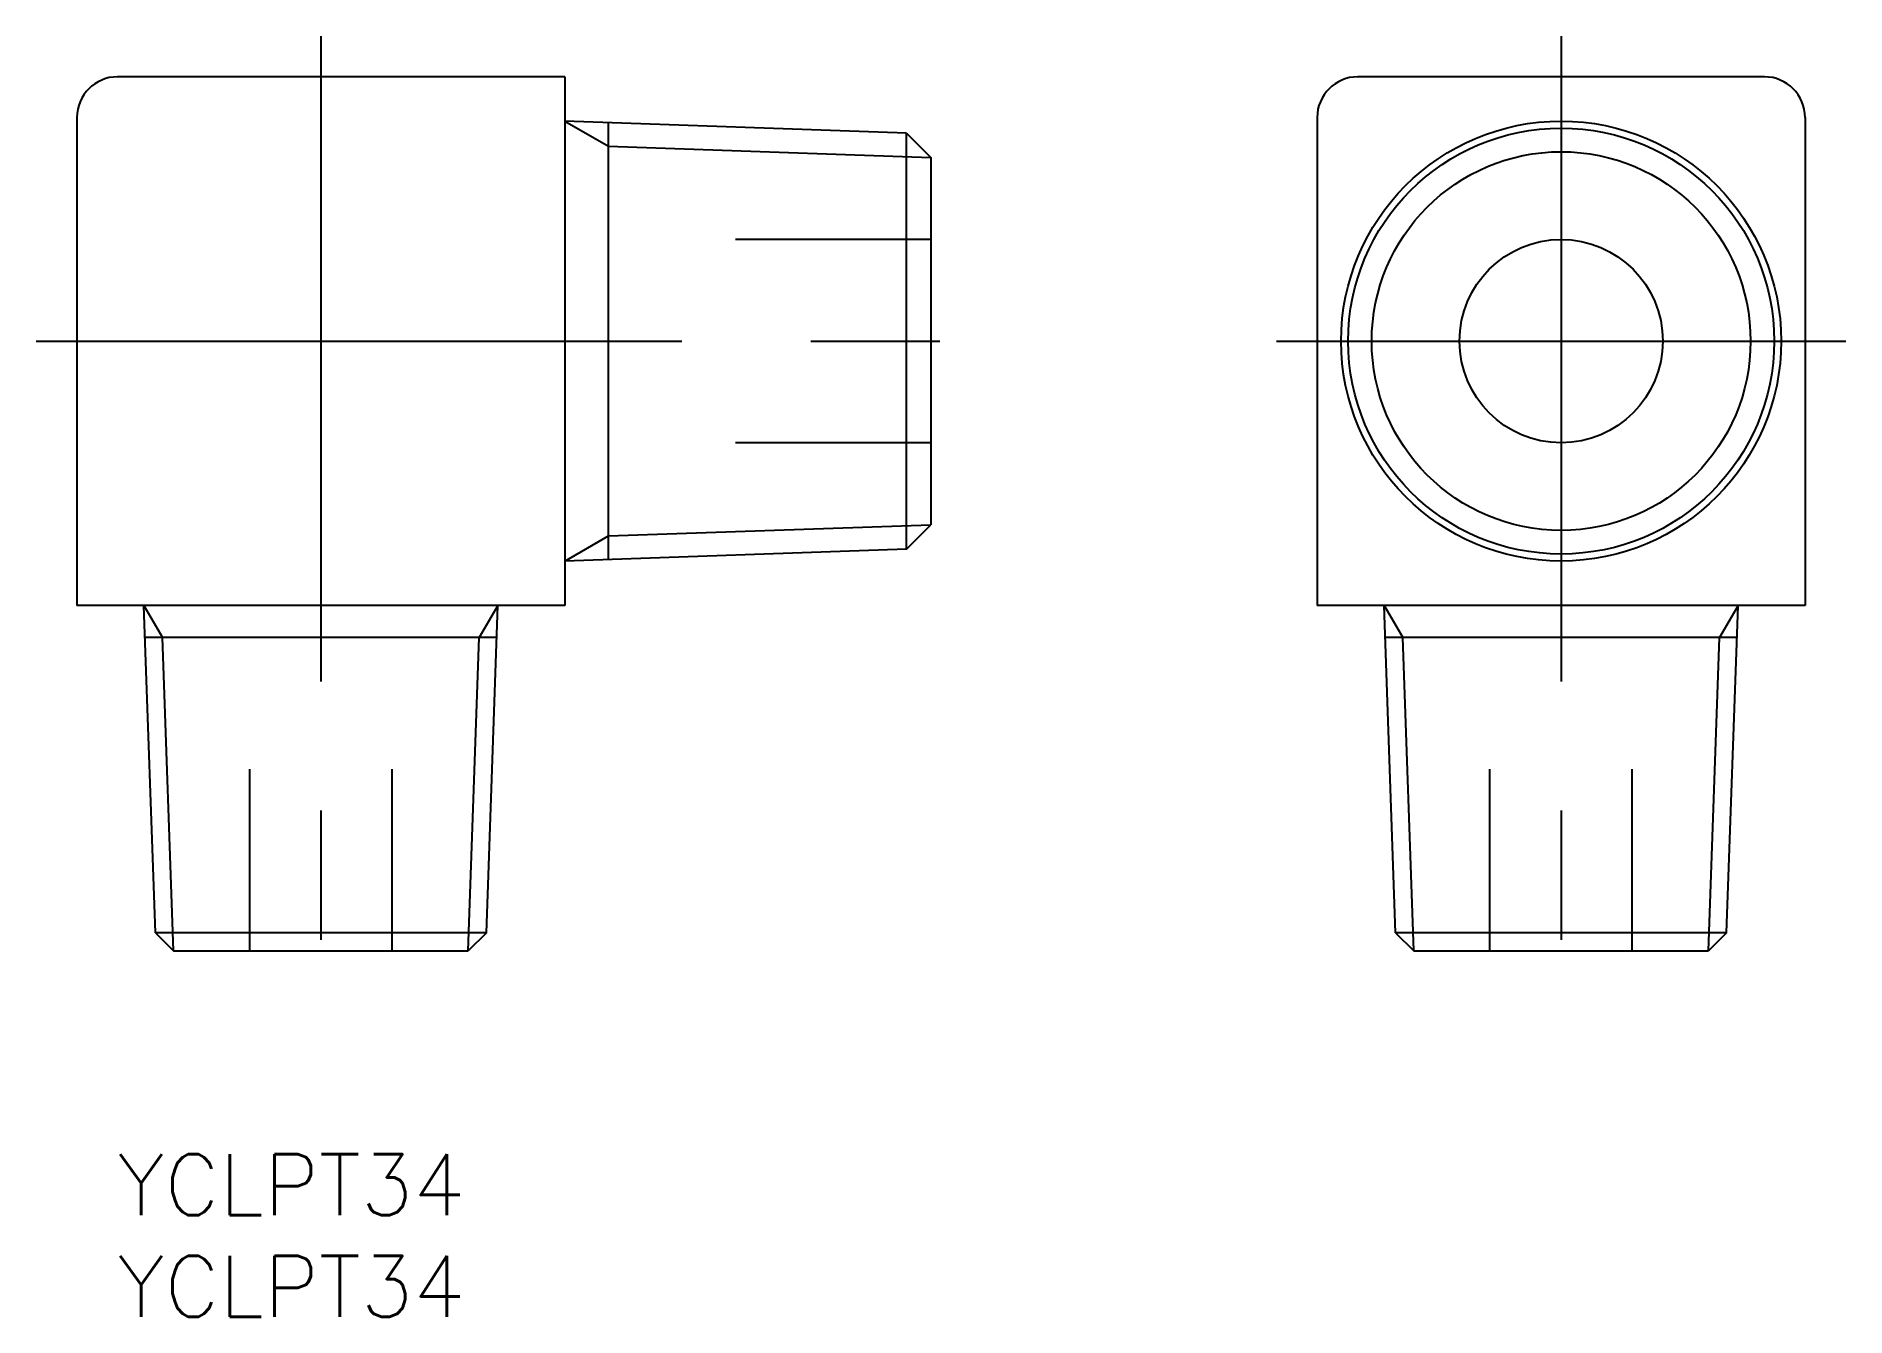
# Model space of a CAD drawing. Extents: x -14 to 75, y -48 to 15.
import ezdxf

# ---------------------------------------------------------------- set-up
doc = ezdxf.new("R2010")
doc.units = 0
doc.linetypes.add('CENTER', pattern=[50.8, 31.75, -6.35, 6.35, -6.35])
doc.linetypes.add('DASHED', pattern=[19.05, 12.7, -6.35])
doc.layers.get('0').update_dxf_attribs({"linetype": 'CONTINUOUS'})
doc.layers.add('CENTER', color=1, linetype='CENTER')
doc.styles.get("Standard").update_dxf_attribs({"font": 'txt.shx', "height": 3, "bigfont": 'bigfont.shx'})

msp = doc.modelspace()

# ---------------------------------------------------------------- linework, layer by layer
at = {"color": 7, "linetype": 'CONTINUOUS'}
for p, q in [((12, 13), (-10, 13)), ((12, 13), (12, -13)), ((71, 13), (51, 13)), ((-12, 11), (-12, -13)), ((28.796, 10.235), (12, 10.821)), ((14.142, -10.746), (14.142, 10.746)), ((49, 11), (49, -13)), ((73, 11), (73, -13)), ((28.796, -10.235), (28.796, 10.235)), ((28.796, 10.235), (30, 9.031)), ((-12, 9.06), (-12, -9.06)), ((30, 9.031), (30, -9.031)), ((49, 9.06), (49, -9.06)), ((12, 8.625), (12, -8.625)), ((28.796, -10.235), (30, -9.031)), ((28.796, -10.235), (12, -10.821)), ((12, -13), (-12, -13)), ((-8.14, -29.113), (-8.703, -13)), ((8.14, -29.113), (8.703, -13)), ((73, -13), (49, -13)), ((52.86, -29.113), (52.297, -13)), ((69.14, -29.113), (69.703, -13)), ((8.648, -14.578), (-8.648, -14.578)), ((69.648, -14.578), (52.352, -14.578)), ((8.14, -29.113), (-8.14, -29.113)), ((-8.14, -29.113), (-7.253, -30)), ((8.14, -29.113), (7.253, -30)), ((69.14, -29.113), (52.86, -29.113)), ((52.86, -29.113), (53.747, -30)), ((69.14, -29.113), (68.253, -30)), ((-7.253, -30), (7.253, -30)), ((53.747, -30), (68.253, -30))]:
    msp.add_line(p, q, dxfattribs=at)
at = {"color": 3, "linetype": 'CONTINUOUS'}
for p, q in [((12, 10.821), (14.142, 9.584)), ((14.142, 9.584), (30, 9.031)), ((12, -10.821), (14.142, -9.584)), ((14.142, -9.584), (30, -9.031)), ((-8.703, -13), (-7.792, -14.578)), ((8.703, -13), (7.792, -14.578)), ((52.297, -13), (53.208, -14.578)), ((69.703, -13), (68.792, -14.578)), ((-7.253, -30), (-7.792, -14.578)), ((7.253, -30), (7.792, -14.578)), ((53.747, -30), (53.208, -14.578)), ((68.253, -30), (68.792, -14.578))]:
    msp.add_line(p, q, dxfattribs=at)
at = {"color": 3, "linetype": 'DASHED'}
for p, q in [((30, 5), (20.398, 5)), ((30, -5), (20.398, -5)), ((-3.5, -30), (-3.5, -21.057)), ((3.5, -30), (3.5, -21.057)), ((57.5, -30), (57.5, -21.057)), ((64.5, -30), (64.5, -21.057))]:
    msp.add_line(p, q, dxfattribs=at)
at = {"color": 7, "linetype": 'CONTINUOUS'}
for radius in [10.821, 10.478, 5]:
    msp.add_circle((61, 0), radius, dxfattribs=at)
at = {"color": 3, "linetype": 'CONTINUOUS'}
msp.add_circle((61, 0), 9.316, dxfattribs=at)
at = {"color": 7, "linetype": 'CONTINUOUS'}
for centre, start, end in [((-10, 11), 90, 180), ((51, 11), 90, 180), ((71, 11), 0, 90)]:
    msp.add_arc(centre, 2, start, end, dxfattribs=at)
at = {"layer": 'CENTER', "color": 1, "linetype": 'CENTER'}
for p, q in [((0, 15), (0, -32)), ((61, 15), (61, -32)), ((-14, 0), (32, 0)), ((47, 0), (75, 0))]:
    msp.add_line(p, q, dxfattribs=at)

# ---------------------------------------------------------------- texts
at = {"color": 7, "linetype": 'CONTINUOUS'}
for p in [(-10, -43), (-10, -48)]:
    msp.add_text('YCLPT34', height=3, dxfattribs=at).set_placement(p)

doc.saveas('drawing.dxf')
